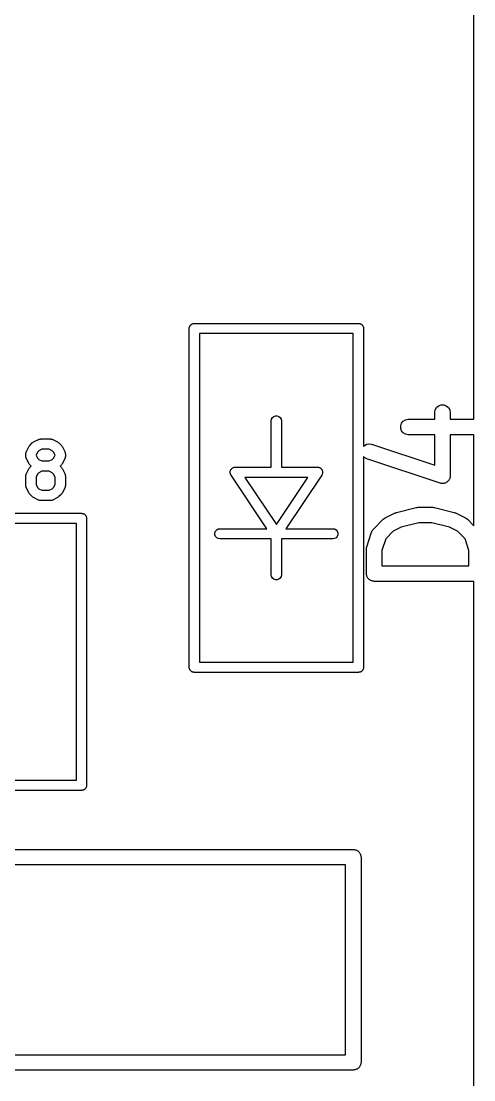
# Model space of a CAD drawing. Extents: x 1 to 57, y -99 to 45.
# Drawn here: x 19.51 to 23.93, y -23.67 to -13.36 of the extents above; entities that cross this region are included whole.
import ezdxf

# ---------------------------------------------------------------- set-up
doc = ezdxf.new("R2010")
doc.units = 0
doc.header["$MEASUREMENT"] = 0
doc.layers.add('BLACK', color=7, linetype='CONTINUOUS')

msp = doc.modelspace()

# ---------------------------------------------------------------- linework, layer by layer
at = {"layer": 'Black'}
for p, q in [((23.925, -17.2345), (23.925, 45)), ((21.15, -16.35), (21.1508, -16.3457)), ((21.15, -19.65), (21.15, -16.35)), ((21.1508, -16.3413), (21.1523, -16.3372)), ((21.1508, -16.3457), (21.1508, -16.3413)), ((21.1523, -16.3372), (21.153, -16.3329)), ((21.153, -16.3329), (21.1552, -16.3291)), ((21.1552, -16.3291), (21.1567, -16.325)), ((21.1567, -16.325), (21.1595, -16.3216)), ((21.1595, -16.3216), (21.1617, -16.3179)), ((21.1617, -16.3179), (21.165, -16.315)), ((21.165, -16.315), (21.1679, -16.3117)), ((21.1679, -16.3117), (21.1716, -16.3095)), ((21.1716, -16.3095), (21.175, -16.3067)), ((21.175, -16.3067), (21.1791, -16.3052)), ((21.1791, -16.3052), (21.1829, -16.303)), ((21.1829, -16.303), (21.1872, -16.3023)), ((21.1872, -16.3023), (21.1913, -16.3008)), ((21.1913, -16.3008), (21.1957, -16.3008)), ((21.1957, -16.3008), (21.2, -16.3)), ((21.2, -16.3), (22.8, -16.3)), ((22.8, -16.3), (22.8043, -16.3008)), ((22.8043, -16.3008), (22.8087, -16.3008)), ((22.8087, -16.3008), (22.8128, -16.3023)), ((22.8128, -16.3023), (22.8171, -16.303)), ((22.8171, -16.303), (22.8209, -16.3052)), ((22.8209, -16.3052), (22.825, -16.3067)), ((22.825, -16.3067), (22.8284, -16.3095)), ((22.8284, -16.3095), (22.8321, -16.3117)), ((22.8321, -16.3117), (22.835, -16.315)), ((22.835, -16.315), (22.8383, -16.3179)), ((22.8383, -16.3179), (22.8405, -16.3216)), ((22.8405, -16.3216), (22.8433, -16.325)), ((22.8433, -16.325), (22.8448, -16.3291)), ((22.8448, -16.3291), (22.847, -16.3329)), ((22.847, -16.3329), (22.8477, -16.3372)), ((22.8477, -16.3372), (22.8492, -16.3413)), ((22.8492, -16.3413), (22.8492, -16.3457)), ((22.8492, -16.3457), (22.85, -16.35)), ((22.85, -16.35), (22.85, -17.4978)), ((21.25, -16.4), (21.25, -19.6)), ((22.75, -16.4), (21.25, -16.4)), ((22.75, -19.6), (22.75, -16.4)), ((23.5486, -17.141), (23.5616, -17.1185)), ((23.5616, -17.1185), (23.5815, -17.1017)), ((23.5815, -17.1017), (23.606, -17.0928)), ((23.606, -17.0928), (23.6321, -17.0928)), ((23.6321, -17.0928), (23.6565, -17.1017)), ((23.6565, -17.1017), (23.6765, -17.1185)), ((23.6765, -17.1185), (23.6895, -17.141)), ((21.953, -17.2329), (21.9617, -17.2179)), ((21.9617, -17.2179), (21.975, -17.2067)), ((21.975, -17.2067), (21.9913, -17.2008)), ((21.9913, -17.2008), (22.0087, -17.2008)), ((22.0087, -17.2008), (22.025, -17.2067)), ((22.025, -17.2067), (22.0383, -17.2179)), ((22.0383, -17.2179), (22.047, -17.2329)), ((23.544, -17.1667), (23.5486, -17.141)), ((23.544, -17.2345), (23.544, -17.1667)), ((23.6895, -17.141), (23.694, -17.1667)), ((23.694, -17.1667), (23.694, -17.2345)), ((21.95, -17.25), (21.953, -17.2329)), ((21.95, -17.7), (21.95, -17.25)), ((22.047, -17.2329), (22.05, -17.25)), ((22.05, -17.25), (22.05, -17.7)), ((23.2119, -17.2965), (23.2208, -17.272)), ((23.2119, -17.3225), (23.2119, -17.2965)), ((23.2208, -17.347), (23.2119, -17.3225)), ((23.2208, -17.272), (23.2375, -17.2521)), ((23.2375, -17.2521), (23.2601, -17.239)), ((23.2601, -17.239), (23.2857, -17.2345)), ((23.2857, -17.2345), (23.544, -17.2345)), ((23.694, -17.2345), (23.925, -17.2345)), ((19.68, -17.4315), (19.6828, -17.4306)), ((19.6828, -17.4306), (19.6853, -17.4292)), ((19.6853, -17.4292), (19.6911, -17.4282)), ((19.6911, -17.4282), (19.6967, -17.4265)), ((19.6967, -17.4265), (19.6995, -17.4267)), ((19.6995, -17.4267), (19.7024, -17.4262)), ((19.7024, -17.4262), (19.7976, -17.4262)), ((19.7976, -17.4262), (19.8005, -17.4267)), ((19.8005, -17.4267), (19.8033, -17.4265)), ((19.8033, -17.4265), (19.8089, -17.4282)), ((19.8089, -17.4282), (19.8147, -17.4292)), ((19.8147, -17.4292), (19.8172, -17.4306)), ((19.8172, -17.4306), (19.82, -17.4315)), ((23.2375, -17.367), (23.2208, -17.347)), ((23.2601, -17.38), (23.2375, -17.367)), ((23.2857, -17.3845), (23.2601, -17.38)), ((23.544, -17.3845), (23.2857, -17.3845)), ((23.544, -17.6817), (23.544, -17.3845)), ((23.925, -17.3845), (23.694, -17.3845)), ((23.694, -17.3845), (23.694, -17.7857)), ((23.925, -18.2713), (23.925, -17.3845)), ((19.5624, -17.5491), (19.5862, -17.5014)), ((19.5862, -17.5014), (19.591, -17.495)), ((19.591, -17.495), (19.5956, -17.4885)), ((19.5956, -17.4885), (19.6194, -17.4646)), ((19.6194, -17.4646), (19.626, -17.46)), ((19.626, -17.46), (19.6324, -17.4553)), ((19.6324, -17.4553), (19.68, -17.4315)), ((19.7142, -17.5262), (19.6844, -17.5411)), ((19.7858, -17.5262), (19.7142, -17.5262)), ((19.8156, -17.5411), (19.7858, -17.5262)), ((19.82, -17.4315), (19.8676, -17.4553)), ((19.8676, -17.4553), (19.874, -17.4601)), ((19.874, -17.4601), (19.8806, -17.4646)), ((19.8806, -17.4646), (19.9044, -17.4885)), ((19.9044, -17.4885), (19.909, -17.495)), ((19.909, -17.495), (19.9138, -17.5014)), ((19.9138, -17.5014), (19.9376, -17.5491)), ((22.85, -17.4978), (22.855, -17.4915)), ((22.855, -17.4915), (22.8772, -17.4779)), ((22.8772, -17.4779), (22.9027, -17.4726)), ((22.9027, -17.4726), (22.9285, -17.4765)), ((22.9285, -17.4765), (23.544, -17.6817)), ((19.5571, -17.5714), (19.5576, -17.5686)), ((19.5571, -17.5952), (19.5571, -17.5714)), ((19.5576, -17.5981), (19.5571, -17.5952)), ((19.5575, -17.5657), (19.5591, -17.5601)), ((19.5576, -17.5686), (19.5575, -17.5657)), ((19.5575, -17.601), (19.5576, -17.5981)), ((19.5591, -17.6066), (19.5575, -17.601)), ((19.5591, -17.5601), (19.5602, -17.5543)), ((19.5602, -17.6123), (19.5591, -17.6066)), ((19.5602, -17.5543), (19.5616, -17.5518)), ((19.5616, -17.6148), (19.5602, -17.6123)), ((19.5616, -17.5518), (19.5624, -17.5491)), ((19.5624, -17.6176), (19.5616, -17.6148)), ((19.5862, -17.6652), (19.5624, -17.6176)), ((19.672, -17.5534), (19.6571, -17.5832)), ((19.6571, -17.5832), (19.6571, -17.5834)), ((19.6571, -17.5834), (19.672, -17.6132)), ((19.6844, -17.5411), (19.672, -17.5534)), ((19.672, -17.6132), (19.6844, -17.6256)), ((19.6844, -17.6256), (19.7142, -17.6405)), ((19.7858, -17.6405), (19.8156, -17.6256)), ((19.828, -17.5534), (19.8156, -17.5411)), ((19.8156, -17.6256), (19.828, -17.6132)), ((19.8429, -17.5832), (19.828, -17.5534)), ((19.828, -17.6132), (19.8429, -17.5834)), ((19.8429, -17.5834), (19.8429, -17.5832)), ((19.9376, -17.6176), (19.9138, -17.6652)), ((19.9376, -17.5491), (19.9384, -17.5518)), ((19.9384, -17.6148), (19.9376, -17.6176)), ((19.9384, -17.5518), (19.9398, -17.5543)), ((19.9398, -17.6123), (19.9384, -17.6148)), ((19.9398, -17.5543), (19.9409, -17.5601)), ((19.9409, -17.6066), (19.9398, -17.6123)), ((19.9409, -17.5601), (19.9425, -17.5657)), ((19.9425, -17.601), (19.9409, -17.6066)), ((19.9425, -17.5657), (19.9424, -17.5686)), ((19.9424, -17.5686), (19.9429, -17.5714)), ((19.9429, -17.5952), (19.9424, -17.5981)), ((19.9424, -17.5981), (19.9425, -17.601)), ((19.9429, -17.5714), (19.9429, -17.5952)), ((22.8581, -17.6064), (22.85, -17.5972)), ((22.85, -17.5972), (22.85, -19.65)), ((22.881, -17.6188), (22.8581, -17.6064)), ((23.5953, -17.8569), (22.881, -17.6188)), ((19.5624, -17.7634), (19.5862, -17.7157)), ((19.591, -17.6717), (19.5862, -17.6652)), ((19.5862, -17.7157), (19.591, -17.7093)), ((19.5956, -17.6782), (19.591, -17.6717)), ((19.591, -17.7093), (19.5956, -17.7027)), ((19.6079, -17.6905), (19.5956, -17.6782)), ((19.5956, -17.7027), (19.6079, -17.6905)), ((19.7142, -17.6405), (19.7858, -17.6405)), ((19.9044, -17.6782), (19.8921, -17.6905)), ((19.8921, -17.6905), (19.9044, -17.7027)), ((19.909, -17.6717), (19.9044, -17.6782)), ((19.9044, -17.7027), (19.909, -17.7093)), ((19.9138, -17.6652), (19.909, -17.6717)), ((19.909, -17.7093), (19.9138, -17.7157)), ((19.9138, -17.7157), (19.9376, -17.7634)), ((21.5508, -17.7413), (21.5532, -17.7346)), ((21.5532, -17.7346), (21.5552, -17.7278)), ((21.5552, -17.7278), (21.5561, -17.7265)), ((21.5561, -17.7265), (21.5567, -17.725)), ((21.5567, -17.725), (21.5613, -17.7196)), ((21.5613, -17.7196), (21.5655, -17.7138)), ((21.5655, -17.7138), (21.5668, -17.7129)), ((21.5668, -17.7129), (21.5679, -17.7117)), ((21.5679, -17.7117), (21.574, -17.7081)), ((21.574, -17.7081), (21.5799, -17.7042)), ((21.5799, -17.7042), (21.5815, -17.7038)), ((21.5815, -17.7038), (21.5829, -17.703)), ((21.5829, -17.703), (21.5899, -17.7018)), ((21.5899, -17.7018), (21.5968, -17.7001)), ((21.5968, -17.7001), (21.5984, -17.7003)), ((21.5984, -17.7003), (21.6, -17.7)), ((21.6, -17.7), (21.95, -17.7)), ((22.05, -17.7), (22.4, -17.7)), ((22.4, -17.7), (22.4016, -17.7003)), ((22.4016, -17.7003), (22.4032, -17.7001)), ((22.4032, -17.7001), (22.4101, -17.7018)), ((22.4101, -17.7018), (22.4171, -17.703)), ((22.4171, -17.703), (22.4185, -17.7038)), ((22.4185, -17.7038), (22.4201, -17.7042)), ((22.4201, -17.7042), (22.426, -17.7081)), ((22.426, -17.7081), (22.4321, -17.7117)), ((22.4321, -17.7117), (22.4332, -17.7129)), ((22.4332, -17.7129), (22.4345, -17.7138)), ((22.4345, -17.7138), (22.4387, -17.7196)), ((22.4387, -17.7196), (22.4433, -17.725)), ((22.4433, -17.725), (22.4439, -17.7265)), ((22.4439, -17.7265), (22.4448, -17.7278)), ((22.4448, -17.7278), (22.4468, -17.7346)), ((22.4468, -17.7346), (22.4492, -17.7413)), ((19.5571, -17.7857), (19.5576, -17.7829)), ((19.5571, -17.881), (19.5571, -17.7857)), ((19.5575, -17.78), (19.5591, -17.7744)), ((19.5576, -17.7829), (19.5575, -17.78)), ((19.5591, -17.7744), (19.5602, -17.7686)), ((19.5602, -17.7686), (19.5616, -17.7661)), ((19.5616, -17.7661), (19.5624, -17.7634)), ((19.672, -17.7677), (19.6571, -17.7975)), ((19.6571, -17.7975), (19.6571, -17.8691)), ((19.6844, -17.7554), (19.672, -17.7677)), ((19.7142, -17.7405), (19.6844, -17.7554)), ((19.7858, -17.7405), (19.7142, -17.7405)), ((19.8156, -17.7554), (19.7858, -17.7405)), ((19.828, -17.7677), (19.8156, -17.7554)), ((19.8429, -17.7975), (19.828, -17.7677)), ((19.8429, -17.8691), (19.8429, -17.7975)), ((19.9376, -17.7634), (19.9384, -17.7661)), ((19.9384, -17.7661), (19.9398, -17.7686)), ((19.9398, -17.7686), (19.9409, -17.7744)), ((19.9409, -17.7744), (19.9425, -17.78)), ((19.9425, -17.78), (19.9424, -17.7829)), ((19.9424, -17.7829), (19.9429, -17.7857)), ((19.9429, -17.7857), (19.9429, -17.881)), ((21.5503, -17.7445), (21.5508, -17.7429)), ((21.5508, -17.7516), (21.5503, -17.7445)), ((21.5508, -17.7429), (21.5508, -17.7413)), ((21.5508, -17.7587), (21.5508, -17.7516)), ((21.5513, -17.7602), (21.5508, -17.7587)), ((21.5514, -17.7618), (21.5513, -17.7602)), ((21.5543, -17.7683), (21.5514, -17.7618)), ((21.5567, -17.775), (21.5543, -17.7683)), ((21.5577, -17.7762), (21.5567, -17.775)), ((21.5584, -17.7777), (21.5577, -17.7762)), ((21.9066, -18.3), (21.5584, -17.7777)), ((21.6934, -17.8), (22, -18.2599)), ((22.3066, -17.8), (21.6934, -17.8)), ((22, -18.2599), (22.3066, -17.8)), ((22.4416, -17.7777), (22.0934, -18.3)), ((22.4423, -17.7762), (22.4416, -17.7777)), ((22.4433, -17.775), (22.4423, -17.7762)), ((22.4457, -17.7683), (22.4433, -17.775)), ((22.4486, -17.7618), (22.4457, -17.7683)), ((22.4487, -17.7602), (22.4486, -17.7618)), ((22.4492, -17.7587), (22.4487, -17.7602)), ((22.4492, -17.7413), (22.4492, -17.7429)), ((22.4492, -17.7429), (22.4497, -17.7445)), ((22.4497, -17.7445), (22.4492, -17.7516)), ((22.4492, -17.7516), (22.4492, -17.7587)), ((23.6688, -17.8418), (23.6624, -17.8458)), ((23.6723, -17.8375), (23.6688, -17.8418)), ((23.6765, -17.8339), (23.6723, -17.8375)), ((23.6803, -17.8274), (23.6765, -17.8339)), ((23.685, -17.8214), (23.6803, -17.8274)), ((23.6868, -17.8162), (23.685, -17.8214)), ((23.6895, -17.8114), (23.6868, -17.8162)), ((23.6908, -17.8039), (23.6895, -17.8114)), ((23.6932, -17.7967), (23.6908, -17.8039)), ((23.694, -17.7857), (23.6931, -17.7912)), ((23.6931, -17.7912), (23.6932, -17.7967)), ((19.5576, -17.8838), (19.5571, -17.881)), ((19.5575, -17.8867), (19.5576, -17.8838)), ((19.5591, -17.8923), (19.5575, -17.8867)), ((19.5602, -17.8981), (19.5591, -17.8923)), ((19.5616, -17.9006), (19.5602, -17.8981)), ((19.5624, -17.9033), (19.5616, -17.9006)), ((19.5862, -17.9509), (19.5624, -17.9033)), ((19.6571, -17.8691), (19.672, -17.899)), ((19.672, -17.899), (19.6844, -17.9113)), ((19.6844, -17.9113), (19.7142, -17.9262)), ((19.7142, -17.9262), (19.7858, -17.9262)), ((19.7858, -17.9262), (19.8156, -17.9113)), ((19.8156, -17.9113), (19.828, -17.899)), ((19.828, -17.899), (19.8429, -17.8691)), ((19.9376, -17.9033), (19.9138, -17.9509)), ((19.9384, -17.9006), (19.9376, -17.9033)), ((19.9398, -17.8981), (19.9384, -17.9006)), ((19.9409, -17.8923), (19.9398, -17.8981)), ((19.9425, -17.8867), (19.9409, -17.8923)), ((19.9429, -17.881), (19.9424, -17.8838)), ((19.9424, -17.8838), (19.9425, -17.8867)), ((23.6008, -17.8577), (23.5953, -17.8569)), ((23.606, -17.8596), (23.6008, -17.8577)), ((23.6136, -17.8596), (23.606, -17.8596)), ((23.6211, -17.8607), (23.6136, -17.8596)), ((23.6265, -17.8596), (23.6211, -17.8607)), ((23.6321, -17.8596), (23.6265, -17.8596)), ((23.6392, -17.857), (23.6321, -17.8596)), ((23.6466, -17.8555), (23.6392, -17.857)), ((23.6513, -17.8526), (23.6466, -17.8555)), ((23.6565, -17.8507), (23.6513, -17.8526)), ((23.6624, -17.8458), (23.6565, -17.8507)), ((19.591, -17.9574), (19.5862, -17.9509)), ((19.5956, -17.9639), (19.591, -17.9574)), ((19.6194, -17.9877), (19.5956, -17.9639)), ((19.626, -17.9923), (19.6194, -17.9877)), ((19.6324, -17.9971), (19.626, -17.9923)), ((19.68, -18.0209), (19.6324, -17.9971)), ((19.6828, -18.0217), (19.68, -18.0209)), ((19.6853, -18.0232), (19.6828, -18.0217)), ((19.6911, -18.0242), (19.6853, -18.0232)), ((19.6967, -18.0259), (19.6911, -18.0242)), ((19.6995, -18.0257), (19.6967, -18.0259)), ((19.7024, -18.0262), (19.6995, -18.0257)), ((19.7976, -18.0262), (19.7024, -18.0262)), ((19.8005, -18.0257), (19.7976, -18.0262)), ((19.8033, -18.0259), (19.8005, -18.0257)), ((19.809, -18.0242), (19.8033, -18.0259)), ((19.8147, -18.0232), (19.809, -18.0242)), ((19.8172, -18.0217), (19.8147, -18.0232)), ((19.82, -18.0209), (19.8172, -18.0217)), ((19.8676, -17.9971), (19.82, -18.0209)), ((19.874, -17.9923), (19.8676, -17.9971)), ((19.8806, -17.9877), (19.874, -17.9923)), ((19.9044, -17.9639), (19.8806, -17.9877)), ((19.909, -17.9574), (19.9044, -17.9639)), ((19.9138, -17.9509), (19.909, -17.9574)), ((14.9, -18.15), (20.1, -18.15)), ((20.1, -18.15), (20.1043, -18.1508)), ((20.1043, -18.1508), (20.1087, -18.1508)), ((20.1087, -18.1508), (20.1128, -18.1523)), ((20.1128, -18.1523), (20.1171, -18.153)), ((23.0617, -18.1948), (23.1569, -18.1472)), ((23.1569, -18.1472), (23.1648, -18.1449)), ((23.1648, -18.1449), (23.1723, -18.1415)), ((23.1723, -18.1415), (23.3628, -18.0939)), ((23.3628, -18.0939), (23.3719, -18.0933)), ((23.3719, -18.0933), (23.381, -18.0917)), ((23.381, -18.0917), (23.5238, -18.0917)), ((23.5238, -18.0917), (23.5328, -18.0933)), ((23.5328, -18.0933), (23.542, -18.0939)), ((23.542, -18.0939), (23.7325, -18.1415)), ((23.7325, -18.1415), (23.74, -18.1449)), ((23.74, -18.1449), (23.7478, -18.1472)), ((23.7478, -18.1472), (23.8431, -18.1948)), ((20.05, -18.25), (14.95, -18.25)), ((20.05, -20.75), (20.05, -18.25)), ((20.1171, -18.153), (20.1209, -18.1552)), ((20.1209, -18.1552), (20.125, -18.1567)), ((20.125, -18.1567), (20.1284, -18.1595)), ((20.1284, -18.1595), (20.1321, -18.1617)), ((20.1321, -18.1617), (20.135, -18.165)), ((20.135, -18.165), (20.1383, -18.1679)), ((20.1383, -18.1679), (20.1405, -18.1716)), ((20.1405, -18.1716), (20.1433, -18.175)), ((20.1433, -18.175), (20.1448, -18.1791)), ((20.1448, -18.1791), (20.147, -18.1829)), ((20.147, -18.1829), (20.1477, -18.1872)), ((20.1477, -18.1872), (20.1492, -18.1913)), ((20.1492, -18.1913), (20.1492, -18.1957)), ((20.1492, -18.1957), (20.15, -18.2)), ((20.15, -18.2), (20.15, -20.8)), ((22.947, -18.3041), (23.0422, -18.2089)), ((23.0422, -18.2089), (23.052, -18.202)), ((23.052, -18.202), (23.0617, -18.1948)), ((23.3902, -18.2417), (23.2167, -18.285)), ((23.5146, -18.2417), (23.3902, -18.2417)), ((23.6881, -18.285), (23.5146, -18.2417)), ((23.8431, -18.1948), (23.8527, -18.202)), ((23.8527, -18.202), (23.8626, -18.2089)), ((23.8626, -18.2089), (23.925, -18.2713)), ((21.4008, -18.3413), (21.4067, -18.325)), ((21.4008, -18.3587), (21.4008, -18.3413)), ((21.4067, -18.375), (21.4008, -18.3587)), ((21.4067, -18.325), (21.4179, -18.3117)), ((21.4179, -18.3117), (21.4329, -18.303)), ((21.4329, -18.303), (21.45, -18.3)), ((21.45, -18.3), (21.9066, -18.3)), ((22.0934, -18.3), (22.55, -18.3)), ((22.55, -18.3), (22.5671, -18.303)), ((22.5671, -18.303), (22.5821, -18.3117)), ((22.5821, -18.3117), (22.5933, -18.325)), ((22.5933, -18.325), (22.5992, -18.3413)), ((22.5992, -18.3587), (22.5933, -18.375)), ((22.5992, -18.3413), (22.5992, -18.3587)), ((22.8812, -18.4763), (22.9288, -18.3334)), ((22.9288, -18.3334), (22.9309, -18.3296)), ((22.9309, -18.3296), (22.932, -18.3254)), ((22.932, -18.3254), (22.9371, -18.3182)), ((22.9371, -18.3182), (22.9413, -18.3105)), ((22.9413, -18.3105), (22.9445, -18.3076)), ((22.9445, -18.3076), (22.947, -18.3041)), ((23.1397, -18.3235), (23.0656, -18.3977)), ((23.2167, -18.285), (23.1397, -18.3235)), ((23.7651, -18.3235), (23.6881, -18.285)), ((23.8392, -18.3977), (23.7651, -18.3235)), ((21.4179, -18.3883), (21.4067, -18.375)), ((21.4329, -18.397), (21.4179, -18.3883)), ((21.45, -18.4), (21.4329, -18.397)), ((21.95, -18.4), (21.45, -18.4)), ((21.95, -18.75), (21.95, -18.4)), ((22.55, -18.4), (22.05, -18.4)), ((22.05, -18.4), (22.05, -18.75)), ((22.5671, -18.397), (22.55, -18.4)), ((22.5821, -18.3883), (22.5671, -18.397)), ((22.5933, -18.375), (22.5821, -18.3883)), ((23.0656, -18.3977), (23.0274, -18.5122)), ((23.8774, -18.5122), (23.8392, -18.3977)), ((22.8774, -18.5), (22.8795, -18.4882)), ((22.8774, -18.7381), (22.8774, -18.5)), ((22.8795, -18.4882), (22.8812, -18.4763)), ((23.0274, -18.5122), (23.0274, -18.6631)), ((23.8774, -18.6631), (23.8774, -18.5122)), ((23.0274, -18.6631), (23.8774, -18.6631)), ((21.953, -18.7671), (21.95, -18.75)), ((21.9617, -18.7821), (21.953, -18.7671)), ((22.047, -18.7671), (22.0383, -18.7821)), ((22.05, -18.75), (22.047, -18.7671)), ((22.8785, -18.7446), (22.8774, -18.7381)), ((22.8785, -18.7511), (22.8785, -18.7446)), ((22.8808, -18.7573), (22.8785, -18.7511)), ((22.8819, -18.7637), (22.8808, -18.7573)), ((22.8852, -18.7694), (22.8819, -18.7637)), ((22.8874, -18.7756), (22.8852, -18.7694)), ((21.975, -18.7933), (21.9617, -18.7821)), ((21.9913, -18.7992), (21.975, -18.7933)), ((22.0087, -18.7992), (21.9913, -18.7992)), ((22.025, -18.7933), (22.0087, -18.7992)), ((22.0383, -18.7821), (22.025, -18.7933)), ((22.8916, -18.7806), (22.8874, -18.7756)), ((22.8949, -18.7863), (22.8916, -18.7806)), ((22.9, -18.7905), (22.8949, -18.7863)), ((22.9042, -18.7955), (22.9, -18.7905)), ((22.9099, -18.7988), (22.9042, -18.7955)), ((22.9149, -18.803), (22.9099, -18.7988)), ((22.921, -18.8053), (22.9149, -18.803)), ((22.9267, -18.8086), (22.921, -18.8053)), ((22.9332, -18.8097), (22.9267, -18.8086)), ((22.9394, -18.812), (22.9332, -18.8097)), ((22.9459, -18.812), (22.9394, -18.812)), ((22.9524, -18.8131), (22.9459, -18.812)), ((23.925, -18.8131), (22.9524, -18.8131)), ((23.925, -41.2237), (23.925, -18.8131)), ((21.1508, -19.6543), (21.15, -19.65)), ((21.1508, -19.6587), (21.1508, -19.6543)), ((21.1523, -19.6628), (21.1508, -19.6587)), ((21.153, -19.6671), (21.1523, -19.6628)), ((21.1552, -19.6709), (21.153, -19.6671)), ((21.1567, -19.675), (21.1552, -19.6709)), ((21.1595, -19.6784), (21.1567, -19.675)), ((21.1617, -19.6821), (21.1595, -19.6784)), ((21.165, -19.685), (21.1617, -19.6821)), ((21.1679, -19.6883), (21.165, -19.685)), ((21.1716, -19.6905), (21.1679, -19.6883)), ((21.175, -19.6933), (21.1716, -19.6905)), ((21.1791, -19.6948), (21.175, -19.6933)), ((21.1829, -19.697), (21.1791, -19.6948)), ((21.1872, -19.6977), (21.1829, -19.697)), ((21.1913, -19.6992), (21.1872, -19.6977)), ((21.1957, -19.6992), (21.1913, -19.6992)), ((21.2, -19.7), (21.1957, -19.6992)), ((21.25, -19.6), (22.75, -19.6)), ((22.8043, -19.6992), (22.8, -19.7)), ((22.8087, -19.6992), (22.8043, -19.6992)), ((22.8128, -19.6977), (22.8087, -19.6992)), ((22.8171, -19.697), (22.8128, -19.6977)), ((22.8209, -19.6948), (22.8171, -19.697)), ((22.825, -19.6933), (22.8209, -19.6948)), ((22.8284, -19.6905), (22.825, -19.6933)), ((22.8321, -19.6883), (22.8284, -19.6905)), ((22.835, -19.685), (22.8321, -19.6883)), ((22.8383, -19.6821), (22.835, -19.685)), ((22.8405, -19.6784), (22.8383, -19.6821)), ((22.8433, -19.675), (22.8405, -19.6784)), ((22.8448, -19.6709), (22.8433, -19.675)), ((22.847, -19.6671), (22.8448, -19.6709)), ((22.8477, -19.6628), (22.847, -19.6671)), ((22.8492, -19.6587), (22.8477, -19.6628)), ((22.85, -19.65), (22.8492, -19.6543)), ((22.8492, -19.6543), (22.8492, -19.6587)), ((22.8, -19.7), (21.2, -19.7)), ((14.95, -20.75), (20.05, -20.75)), ((20.1383, -20.8321), (20.135, -20.835)), ((20.1405, -20.8284), (20.1383, -20.8321)), ((20.1433, -20.825), (20.1405, -20.8284)), ((20.1448, -20.8209), (20.1433, -20.825)), ((20.147, -20.8171), (20.1448, -20.8209)), ((20.1477, -20.8128), (20.147, -20.8171)), ((20.1492, -20.8087), (20.1477, -20.8128)), ((20.15, -20.8), (20.1492, -20.8043)), ((20.1492, -20.8043), (20.1492, -20.8087)), ((20.1, -20.85), (14.9, -20.85)), ((20.1043, -20.8492), (20.1, -20.85)), ((20.1087, -20.8492), (20.1043, -20.8492)), ((20.1128, -20.8477), (20.1087, -20.8492)), ((20.1171, -20.847), (20.1128, -20.8477)), ((20.1209, -20.8448), (20.1171, -20.847)), ((20.125, -20.8433), (20.1209, -20.8448)), ((20.1284, -20.8405), (20.125, -20.8433)), ((20.1321, -20.8383), (20.1284, -20.8405)), ((20.135, -20.835), (20.1321, -20.8383)), ((19.25, -21.425), (22.75, -21.425)), ((22.75, -21.425), (22.7565, -21.4261)), ((22.7565, -21.4261), (22.763, -21.4261)), ((22.763, -21.4261), (22.7692, -21.4284)), ((22.7692, -21.4284), (22.7757, -21.4295)), ((22.7757, -21.4295), (22.7813, -21.4328)), ((22.7813, -21.4328), (22.7875, -21.435)), ((22.7875, -21.435), (22.7925, -21.4393)), ((22.7925, -21.4393), (22.7982, -21.4425)), ((22.7982, -21.4425), (22.8024, -21.4476)), ((22.8024, -21.4476), (22.8075, -21.4518)), ((22.8075, -21.4518), (22.8107, -21.4575)), ((22.8107, -21.4575), (22.815, -21.4625)), ((22.815, -21.4625), (22.8172, -21.4687)), ((22.8172, -21.4687), (22.8205, -21.4743)), ((22.8205, -21.4743), (22.8216, -21.4808)), ((22.8216, -21.4808), (22.8239, -21.487)), ((22.8239, -21.487), (22.8239, -21.4935)), ((22.8239, -21.4935), (22.825, -21.5)), ((22.825, -21.5), (22.825, -23.5)), ((22.675, -21.575), (19.325, -21.575)), ((22.675, -23.425), (22.675, -21.575)), ((19.325, -23.425), (22.675, -23.425)), ((22.8239, -23.513), (22.8216, -23.5192)), ((22.825, -23.5), (22.8239, -23.5065)), ((22.8239, -23.5065), (22.8239, -23.513)), ((22.75, -23.575), (19.25, -23.575)), ((22.7565, -23.5739), (22.75, -23.575)), ((22.763, -23.5739), (22.7565, -23.5739)), ((22.7692, -23.5716), (22.763, -23.5739)), ((22.7757, -23.5705), (22.7692, -23.5716)), ((22.7813, -23.5672), (22.7757, -23.5705)), ((22.7875, -23.565), (22.7813, -23.5672)), ((22.7925, -23.5607), (22.7875, -23.565)), ((22.7982, -23.5575), (22.7925, -23.5607)), ((22.8024, -23.5524), (22.7982, -23.5575)), ((22.8075, -23.5482), (22.8024, -23.5524)), ((22.8107, -23.5425), (22.8075, -23.5482)), ((22.815, -23.5375), (22.8107, -23.5425)), ((22.8172, -23.5313), (22.815, -23.5375)), ((22.8205, -23.5257), (22.8172, -23.5313)), ((22.8216, -23.5192), (22.8205, -23.5257))]:
    msp.add_line(p, q, dxfattribs=at)

doc.saveas('drawing.dxf')
